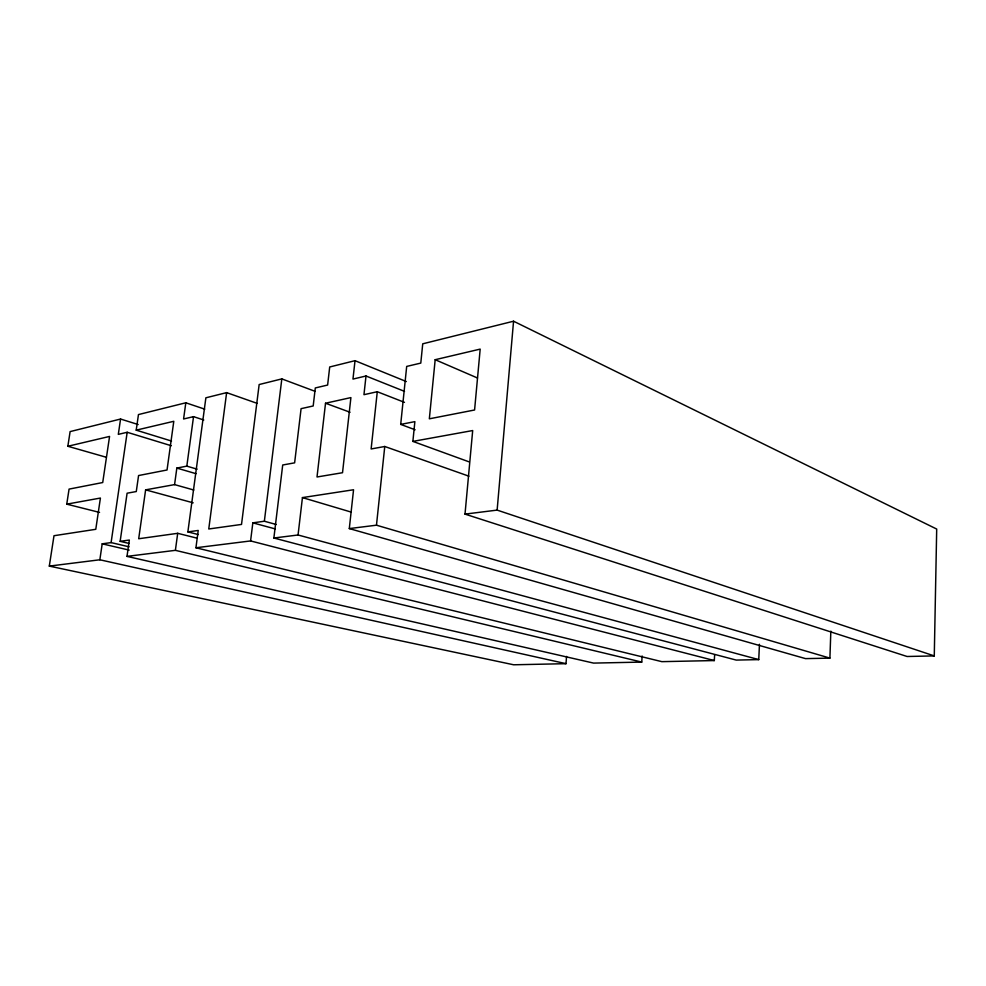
<?xml version="1.0" encoding="UTF-8"?>
<svg xmlns="http://www.w3.org/2000/svg" width="986" height="986" viewBox="0 0 986 986"><rect width="100%" height="100%" fill="white"/><g stroke="black" fill="none" stroke-linecap="round" stroke-linejoin="round"><path stroke-width="1.48" d="M400.698 424.399L414.872 421.638L412.875 441.395L472.688 430.549L465.01 514.113L907.083 656.491L934.272 655.912L936.7 529.063L513.558 321.214L422.735 343.818L420.788 363.094L406.688 366.422L400.698 424.399L415.106 429.785M406.343 381.557L355.022 360.679L329.706 366.977L327.623 385.045L315.298 387.954L313.191 405.973L301.087 408.66L294.629 462.841L282.711 464.998L273.874 538.011L298.055 534.991L302.443 497.597L353.555 489.759L349.303 528.582L805.55 658.623L829.904 658.118L830.841 631.139M273.874 538.011L736.246 660.09L758.752 659.609L759.454 644.302M257.149 403.36L226.632 392.625L205.877 397.802L187.87 531.898L198.223 530.456L195.931 547.76L661.852 661.655L714.32 660.558L714.616 654.901M204.743 409.153L185.812 402.793L138.459 414.576L136.204 430.155L173.795 421.293L167.041 469.989L138.57 475.548L136.278 491.546L127.095 493.21L120.144 541.326L129.339 540.045L126.997 556.375L593.584 663.097L641.75 662.087L642.132 655.998M138.163 424.535L120.563 419.038L70.117 431.597L67.849 446.264L109.569 436.428L102.717 482.536L69.069 489.105L66.752 504.154L100.412 498.053L95.778 529.309L53.996 535.718L49.3 566.1L513.657 664.786L566.013 663.677L566.556 656.417M934.272 655.912L497.129 510.107L513.558 321.214M435.183 359.705L429.341 418.816L474.586 409.991L480.182 349.106L435.183 359.705L477.483 377.995M349.303 528.582L376.467 525.193L384.762 446.485L468.942 476.189M404.47 402.35L377.281 391.725L371.13 448.963L384.762 446.485M404.519 391.368L366.003 375.999L363.957 394.683L377.281 391.725M355.022 360.679L352.963 379.08L366.003 375.999M325.528 403.225L317.011 476.99L342.524 472.713L350.905 397.592L325.528 403.225L350.055 412.259M195.931 547.76L250.58 540.932L252.835 522.851L264.359 521.237L281.823 378.895L314.941 391.282M226.632 392.625L208.761 528.989L241.521 524.429L259.158 384.54L281.823 378.895M126.997 556.375L175.385 550.336L177.702 533.315L197.064 538.171M177.702 533.315L138.693 538.75L145.62 489.857L174.571 484.607L176.839 468.079L186.822 466.131L193.539 416.647L203.769 419.999M185.812 402.793L183.581 418.988L193.539 416.647M49.3 566.1L99.845 559.777L102.199 543.828L111.098 542.596L129.092 546.823M120.563 419.038L118.308 434.37L127.182 432.275L171.33 445.758M111.098 542.596L127.182 432.275M465.01 514.113L497.129 510.107M99.845 559.777L566.013 663.677M102.199 543.828L129.178 550.114M120.144 541.326L129.117 543.459M175.385 550.336L641.75 662.087M66.752 504.154L99.537 512.412M187.87 531.898L198.297 534.535M250.58 540.932L714.32 660.558M298.055 534.991L758.752 659.609M252.835 522.851L275.119 528.878M264.359 521.237L276.228 524.49M145.62 489.857L193.17 502.835M174.571 484.607L193.823 490.017M67.849 446.264L106.352 457.282M376.467 525.193L829.904 658.118M176.839 468.079L196.029 473.687M186.822 466.131L197.151 469.176M302.443 497.597L351.139 512.079M136.204 430.155L171.527 441.05M412.875 441.395L469.25 461.916"/></g></svg>
